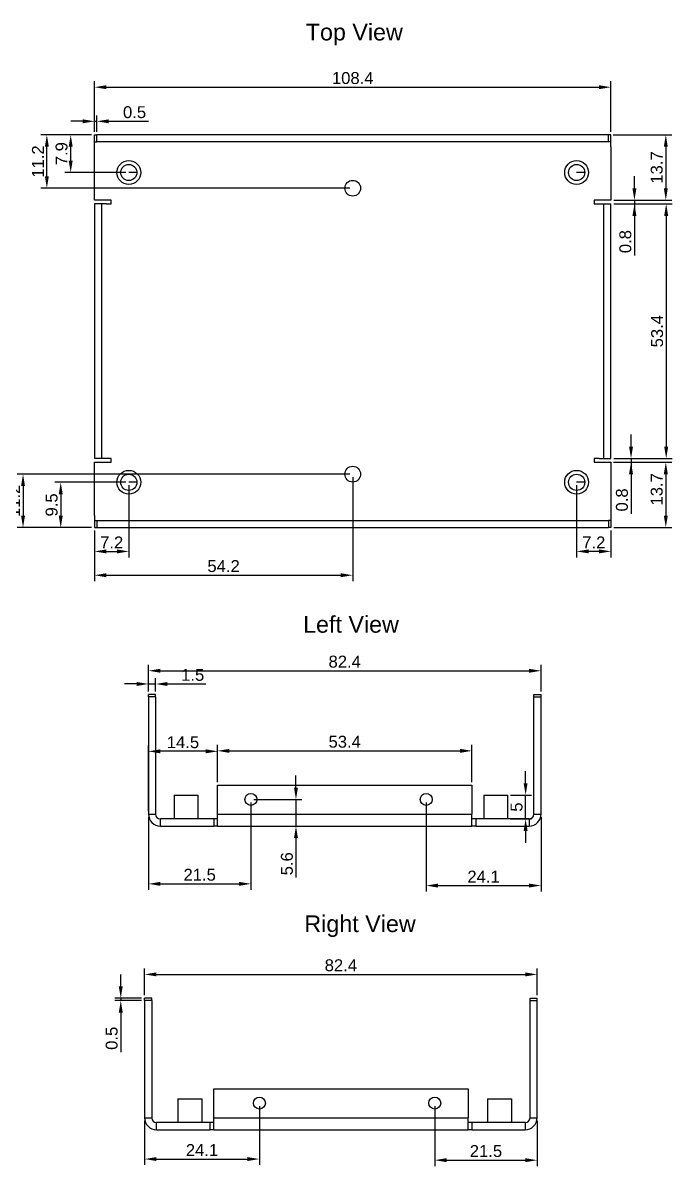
# Model space of a CAD drawing. Header units: millimetres. Extents: x 15 to 627, y 19 to 461.
# Drawn here: x 490.7 to 627, y 41.9 to 281.8 of the extents above; entities that cross this region are included whole.
import ezdxf

# ---------------------------------------------------------------- set-up
doc = ezdxf.new("R2010")
doc.units = ezdxf.units.MM
doc.header["$MEASUREMENT"] = 0
doc.layers.get('0').update_dxf_attribs({"linetype": 'CONTINUOUS'})
doc.layers.get('DEFPOINTS').update_dxf_attribs({"linetype": 'CONTINUOUS'})
for name, color, linetype in [('DIMENSION', 3, 'CONTINUOUS'), ('VIEW004', 7, 'CONTINUOUS'), ('VIEW006', 7, 'CONTINUOUS'), ('VIEW007', 7, 'CONTINUOUS')]:
    doc.layers.add(name, color=color, linetype=linetype)
doc.styles.get("Standard").update_dxf_attribs({"font": 'arial.ttf'})
doc.dimstyles.get("Standard").update_dxf_attribs({"dimscale": 0, "dimtxt": 2.5, "dimasz": 2.5, "dimexe": 1.25, "dimexo": 0.625, "dimtad": 1, "dimdsep": 46, "dimtxsty": 'Standard', "dimcen": 2.5, "dimadec": 0, "dimazin": 0, "dimtfac": 1, "dimtmove": 0, "dimatfit": 3, "dimfxl": 1, "dimarcsym": 0})

# ---------------------------------------------------------------- blocks, each defined once
blk = doc.blocks.new('*D191')
at = {"layer": 'DEFPOINTS', "color": 0, "transparency": 16777216}
for p in [(614.120438, 268.274606), (505.720438, 258.274606), (614.120438, 258.274606)]:
    blk.add_point(p, dxfattribs=at)
at = {"layer": 'DIMENSION', "color": 0, "transparency": 16777216}
for p, q in [((505.720438, 258.899606), (505.720438, 269.524606)), ((614.120438, 258.899606), (614.120438, 269.524606)), ((508.220438, 268.274606), (611.620438, 268.274606))]:
    blk.add_line(p, q, dxfattribs=at)
for points in [[(508.220438, 268.691273), (508.220438, 267.85794), (505.720438, 268.274606)], [(611.620438, 267.85794), (611.620438, 268.691273), (614.120438, 268.274606)]]:
    blk.add_solid(points, dxfattribs=at)
at = {"layer": 'DIMENSION', "color": 0, "linetype": 'ByBlock', "transparency": 16777216, "insert": (559.920438, 270.175856), "char_height": 2.5, "attachment_point": 5}
blk.add_mtext('108.4', dxfattribs=at)
blk = doc.blocks.new('*D192')
at = {"layer": 'DEFPOINTS', "color": 0, "transparency": 16777216}
for p in [(506.220438, 261.118145), (505.720438, 258.274606), (506.220438, 258.274606)]:
    blk.add_point(p, dxfattribs=at)
at = {"layer": 'DIMENSION', "color": 0, "transparency": 16777216}
for p, q in [((505.720438, 258.899606), (505.720438, 262.368145)), ((506.220438, 258.899606), (506.220438, 262.368145)), ((503.220438, 261.118145), (500.720438, 261.118145)), ((505.720438, 261.118145), (506.220438, 261.118145)), ((508.720438, 261.118145), (517.035438, 261.118145))]:
    blk.add_line(p, q, dxfattribs=at)
for points in [[(503.220438, 260.701479), (503.220438, 261.534812), (505.720438, 261.118145)], [(508.720438, 261.534812), (508.720438, 260.701479), (506.220438, 261.118145)]]:
    blk.add_solid(points, dxfattribs=at)
at = {"layer": 'DIMENSION', "color": 0, "linetype": 'ByBlock', "transparency": 16777216, "insert": (514.127938, 263.019395), "char_height": 2.5, "attachment_point": 5}
blk.add_mtext('0.5', dxfattribs=at)
blk = doc.blocks.new('*D193')
at = {"layer": 'DEFPOINTS', "color": 0, "transparency": 16777216}
for p in [(598.633202, 82.122506), (516.233202, 77.122506), (598.633202, 77.122506)]:
    blk.add_point(p, dxfattribs=at)
at = {"layer": 'DIMENSION', "color": 0, "transparency": 16777216}
for p, q in [((516.233202, 77.747506), (516.233202, 83.372506)), ((518.733202, 82.122506), (596.133202, 82.122506)), ((598.633202, 77.747506), (598.633202, 83.372506))]:
    blk.add_line(p, q, dxfattribs=at)
for points in [[(518.733202, 82.539172), (518.733202, 81.705839), (516.233202, 82.122506)], [(596.133202, 81.705839), (596.133202, 82.539172), (598.633202, 82.122506)]]:
    blk.add_solid(points, dxfattribs=at)
at = {"layer": 'DIMENSION', "color": 0, "linetype": 'ByBlock', "transparency": 16777216, "insert": (557.433202, 84.023756), "char_height": 2.5, "attachment_point": 5}
blk.add_mtext('82.4', dxfattribs=at)
blk = doc.blocks.new('*D194')
at = {"layer": 'DEFPOINTS', "color": 0, "transparency": 16777216}
for p in [(540.333202, 55.122506), (516.233202, 52.022506), (540.333202, 43.379386)]:
    blk.add_point(p, dxfattribs=at)
at = {"layer": 'DIMENSION', "color": 0, "transparency": 16777216}
for p, q in [((540.333202, 54.497506), (540.333202, 42.129386)), ((516.233202, 51.397506), (516.233202, 42.129386)), ((518.733202, 43.379386), (537.833202, 43.379386))]:
    blk.add_line(p, q, dxfattribs=at)
for points in [[(518.733202, 43.796053), (518.733202, 42.96272), (516.233202, 43.379386)], [(537.833202, 42.96272), (537.833202, 43.796053), (540.333202, 43.379386)]]:
    blk.add_solid(points, dxfattribs=at)
at = {"layer": 'DIMENSION', "color": 0, "linetype": 'ByBlock', "transparency": 16777216, "insert": (528.283202, 45.259386), "char_height": 2.5, "attachment_point": 5}
blk.add_mtext('24.1', dxfattribs=at)
blk = doc.blocks.new('*D195')
at = {"layer": 'DEFPOINTS', "color": 0, "transparency": 16777216}
for p in [(577.133202, 55.122506), (598.633202, 52.022506), (598.633202, 43.141291)]:
    blk.add_point(p, dxfattribs=at)
at = {"layer": 'DIMENSION', "color": 0, "transparency": 16777216}
for p, q in [((577.133202, 54.497506), (577.133202, 41.891291)), ((598.633202, 51.397506), (598.633202, 41.891291)), ((579.633202, 43.141291), (596.133202, 43.141291))]:
    blk.add_line(p, q, dxfattribs=at)
for points in [[(579.633202, 43.557958), (579.633202, 42.724624), (577.133202, 43.141291)], [(596.133202, 42.724624), (596.133202, 43.557958), (598.633202, 43.141291)]]:
    blk.add_solid(points, dxfattribs=at)
at = {"layer": 'DIMENSION', "color": 0, "linetype": 'ByBlock', "transparency": 16777216, "insert": (587.883202, 45.042541), "char_height": 2.5, "attachment_point": 5}
blk.add_mtext('21.5', dxfattribs=at)
blk = doc.blocks.new('*D196')
at = {"layer": 'DEFPOINTS', "color": 0, "transparency": 16777216}
for p in [(599.441831, 145.829939), (517.041831, 140.829939), (599.441831, 140.829939)]:
    blk.add_point(p, dxfattribs=at)
at = {"layer": 'DIMENSION', "color": 0, "transparency": 16777216}
for p, q in [((517.041831, 141.454939), (517.041831, 147.079939)), ((599.441831, 141.454939), (599.441831, 147.079939)), ((519.541831, 145.829939), (596.941831, 145.829939))]:
    blk.add_line(p, q, dxfattribs=at)
for points in [[(519.541831, 146.246606), (519.541831, 145.413272), (517.041831, 145.829939)], [(596.941831, 145.413272), (596.941831, 146.246606), (599.441831, 145.829939)]]:
    blk.add_solid(points, dxfattribs=at)
at = {"layer": 'DIMENSION', "color": 0, "linetype": 'ByBlock', "transparency": 16777216, "insert": (558.241831, 147.731189), "char_height": 2.5, "attachment_point": 5}
blk.add_mtext('82.4', dxfattribs=at)
blk = doc.blocks.new('*D197')
at = {"layer": 'DEFPOINTS', "color": 0, "transparency": 16777216}
for p in [(538.541831, 118.829939), (517.041831, 115.729939), (538.541831, 101.117481)]:
    blk.add_point(p, dxfattribs=at)
at = {"layer": 'DIMENSION', "color": 0, "transparency": 16777216}
for p, q in [((538.541831, 118.204939), (538.541831, 99.867481)), ((517.041831, 115.104939), (517.041831, 99.867481)), ((519.541831, 101.117481), (536.041831, 101.117481))]:
    blk.add_line(p, q, dxfattribs=at)
for points in [[(519.541831, 101.534148), (519.541831, 100.700815), (517.041831, 101.117481)], [(536.041831, 100.700815), (536.041831, 101.534148), (538.541831, 101.117481)]]:
    blk.add_solid(points, dxfattribs=at)
at = {"layer": 'DIMENSION', "color": 0, "linetype": 'ByBlock', "transparency": 16777216, "insert": (527.791831, 103.018731), "char_height": 2.5, "attachment_point": 5}
blk.add_mtext('21.5', dxfattribs=at)
blk = doc.blocks.new('*D198')
at = {"layer": 'DEFPOINTS', "color": 0, "transparency": 16777216}
for p in [(575.341831, 118.829939), (599.441831, 115.729939), (599.441831, 100.760339)]:
    blk.add_point(p, dxfattribs=at)
at = {"layer": 'DIMENSION', "color": 0, "transparency": 16777216}
for p, q in [((575.341831, 118.204939), (575.341831, 99.510339)), ((599.441831, 115.104939), (599.441831, 99.510339)), ((577.841831, 100.760339), (596.941831, 100.760339))]:
    blk.add_line(p, q, dxfattribs=at)
for points in [[(577.841831, 101.177005), (577.841831, 100.343672), (575.341831, 100.760339)], [(596.941831, 100.343672), (596.941831, 101.177005), (599.441831, 100.760339)]]:
    blk.add_solid(points, dxfattribs=at)
at = {"layer": 'DIMENSION', "color": 0, "linetype": 'ByBlock', "transparency": 16777216, "insert": (587.391831, 102.640339), "char_height": 2.5, "attachment_point": 5}
blk.add_mtext('24.1', dxfattribs=at)
blk = doc.blocks.new('*D212')
at = {"layer": 'DEFPOINTS', "color": 0, "transparency": 16777216}
for p in [(592.441831, 119.729939), (596.210396, 119.729939), (592.441831, 114.729939)]:
    blk.add_point(p, dxfattribs=at)
at = {"layer": 'DIMENSION', "color": 0, "transparency": 16777216}
for p, q in [((596.210396, 122.229939), (596.210396, 124.729939)), ((593.066831, 119.729939), (597.460396, 119.729939)), ((596.210396, 114.729939), (596.210396, 119.729939)), ((593.066831, 114.729939), (597.460396, 114.729939)), ((596.210396, 112.229939), (596.210396, 109.729939))]:
    blk.add_line(p, q, dxfattribs=at)
for points in [[(595.793729, 122.229939), (596.627063, 122.229939), (596.210396, 119.729939)], [(596.627063, 112.229939), (595.793729, 112.229939), (596.210396, 114.729939)]]:
    blk.add_solid(points, dxfattribs=at)
at = {"layer": 'DIMENSION', "color": 0, "linetype": 'ByBlock', "transparency": 16777216, "insert": (594.314146, 117.229939), "char_height": 2.5, "attachment_point": 5, "rotation": 90}
blk.add_mtext('5', dxfattribs=at)
blk = doc.blocks.new('*D213')
at = {"layer": 'DEFPOINTS', "color": 0, "transparency": 16777216}
for p in [(584.941831, 129.027105), (531.541831, 121.829939), (584.941831, 121.829939)]:
    blk.add_point(p, dxfattribs=at)
at = {"layer": 'DIMENSION', "color": 0, "transparency": 16777216}
for p, q in [((531.541831, 122.454939), (531.541831, 130.277105)), ((584.941831, 122.454939), (584.941831, 130.277105)), ((534.041831, 129.027105), (582.441831, 129.027105))]:
    blk.add_line(p, q, dxfattribs=at)
for points in [[(534.041831, 129.443772), (534.041831, 128.610439), (531.541831, 129.027105)], [(582.441831, 128.610439), (582.441831, 129.443772), (584.941831, 129.027105)]]:
    blk.add_solid(points, dxfattribs=at)
at = {"layer": 'DIMENSION', "color": 0, "linetype": 'ByBlock', "transparency": 16777216, "insert": (558.241831, 130.928355), "char_height": 2.5, "attachment_point": 5}
blk.add_mtext('53.4', dxfattribs=at)
blk = doc.blocks.new('*D214')
at = {"layer": 'DEFPOINTS', "color": 0, "transparency": 16777216}
for p in [(516.233202, 77.122506), (511.233202, 76.622506), (516.233202, 76.622506)]:
    blk.add_point(p, dxfattribs=at)
at = {"layer": 'DIMENSION', "color": 0, "transparency": 16777216}
for p, q in [((511.233202, 79.622506), (511.233202, 82.122506)), ((515.608202, 77.122506), (509.983202, 77.122506)), ((511.233202, 77.122506), (511.233202, 76.622506)), ((515.608202, 76.622506), (509.983202, 76.622506)), ((511.233202, 74.122506), (511.233202, 65.807506))]:
    blk.add_line(p, q, dxfattribs=at)
for points in [[(510.816536, 79.622506), (511.649869, 79.622506), (511.233202, 77.122506)], [(511.649869, 74.122506), (510.816536, 74.122506), (511.233202, 76.622506)]]:
    blk.add_solid(points, dxfattribs=at)
at = {"layer": 'DIMENSION', "color": 0, "linetype": 'ByBlock', "transparency": 16777216, "insert": (509.331952, 68.715006), "char_height": 2.5, "attachment_point": 5, "rotation": 90}
blk.add_mtext('0.5', dxfattribs=at)
blk = doc.blocks.new('*D215')
at = {"layer": 'DEFPOINTS', "color": 0, "transparency": 16777216}
for p in [(518.541831, 143.054883), (517.041831, 140.829939), (518.541831, 140.829939)]:
    blk.add_point(p, dxfattribs=at)
at = {"layer": 'DIMENSION', "color": 0, "transparency": 16777216}
for p, q in [((517.041831, 141.454939), (517.041831, 144.304883)), ((518.541831, 141.454939), (518.541831, 144.304883)), ((514.541831, 143.054883), (512.041831, 143.054883)), ((517.041831, 143.054883), (518.541831, 143.054883)), ((521.041831, 143.054883), (529.121831, 143.054883))]:
    blk.add_line(p, q, dxfattribs=at)
for points in [[(514.541831, 142.638216), (514.541831, 143.47155), (517.041831, 143.054883)], [(521.041831, 143.47155), (521.041831, 142.638216), (518.541831, 143.054883)]]:
    blk.add_solid(points, dxfattribs=at)
at = {"layer": 'DIMENSION', "color": 0, "linetype": 'ByBlock', "transparency": 16777216, "insert": (526.331831, 144.956133), "char_height": 2.5, "attachment_point": 5}
blk.add_mtext('1.5', dxfattribs=at)
blk = doc.blocks.new('*D217')
at = {"layer": 'DEFPOINTS', "color": 0, "transparency": 16777216}
for p in [(538.541831, 118.829939), (543.010073, 113.229939), (548.010073, 113.229939)]:
    blk.add_point(p, dxfattribs=at)
at = {"layer": 'DIMENSION', "color": 0, "transparency": 16777216}
for p, q in [((548.010073, 121.329939), (548.010073, 123.829939)), ((539.166831, 118.829939), (549.260073, 118.829939)), ((548.010073, 118.829939), (548.010073, 113.229939)), ((543.635073, 113.229939), (549.260073, 113.229939)), ((548.010073, 110.729939), (548.010073, 102.432439))]:
    blk.add_line(p, q, dxfattribs=at)
for points in [[(547.593406, 121.329939), (548.426739, 121.329939), (548.010073, 118.829939)], [(548.426739, 110.729939), (547.593406, 110.729939), (548.010073, 113.229939)]]:
    blk.add_solid(points, dxfattribs=at)
at = {"layer": 'DIMENSION', "color": 0, "linetype": 'ByBlock', "transparency": 16777216, "insert": (546.108823, 105.331189), "char_height": 2.5, "attachment_point": 5, "rotation": 90}
blk.add_mtext('5.6', dxfattribs=at)
blk = doc.blocks.new('*D231')
at = {"layer": 'DEFPOINTS', "color": 0, "transparency": 16777216}
for p in [(512.920438, 185.374606), (498.631219, 175.874606), (505.720438, 175.874606)]:
    blk.add_point(p, dxfattribs=at)
at = {"layer": 'DIMENSION', "color": 0, "transparency": 16777216}
for p, q in [((512.295438, 185.374606), (497.381219, 185.374606)), ((498.631219, 182.874606), (498.631219, 178.374606)), ((505.095438, 175.874606), (497.381219, 175.874606))]:
    blk.add_line(p, q, dxfattribs=at)
for points in [[(499.047886, 182.874606), (498.214553, 182.874606), (498.631219, 185.374606)], [(498.214553, 178.374606), (499.047886, 178.374606), (498.631219, 175.874606)]]:
    blk.add_solid(points, dxfattribs=at)
at = {"layer": 'DIMENSION', "color": 0, "linetype": 'ByBlock', "transparency": 16777216, "insert": (496.729969, 180.624606), "char_height": 2.5, "attachment_point": 5, "rotation": 90}
blk.add_mtext('9.5', dxfattribs=at)
blk = doc.blocks.new('*D232')
at = {"layer": 'DEFPOINTS', "color": 0, "transparency": 16777216}
for p in [(500.720438, 258.274606), (505.720438, 258.274606), (512.920438, 250.374606)]:
    blk.add_point(p, dxfattribs=at)
at = {"layer": 'DIMENSION', "color": 0, "transparency": 16777216}
for p, q in [((505.095438, 258.274606), (499.470438, 258.274606)), ((500.720438, 252.874606), (500.720438, 255.774606)), ((512.295438, 250.374606), (499.470438, 250.374606))]:
    blk.add_line(p, q, dxfattribs=at)
for points in [[(501.137105, 255.774606), (500.303771, 255.774606), (500.720438, 258.274606)], [(500.303771, 252.874606), (501.137105, 252.874606), (500.720438, 250.374606)]]:
    blk.add_solid(points, dxfattribs=at)
at = {"layer": 'DIMENSION', "color": 0, "linetype": 'ByBlock', "transparency": 16777216, "insert": (498.819188, 254.324606), "char_height": 2.5, "attachment_point": 5, "rotation": 90}
blk.add_mtext('7.9', dxfattribs=at)
blk = doc.blocks.new('*D233')
at = {"layer": 'DEFPOINTS', "color": 0, "transparency": 16777216}
for p in [(512.920438, 185.374606), (505.720438, 175.874606), (512.920438, 170.874606)]:
    blk.add_point(p, dxfattribs=at)
at = {"layer": 'DIMENSION', "color": 0, "transparency": 16777216}
for p, q in [((512.920438, 184.749606), (512.920438, 169.624606)), ((505.720438, 175.249606), (505.720438, 169.624606)), ((508.220438, 170.874606), (510.420438, 170.874606))]:
    blk.add_line(p, q, dxfattribs=at)
for points in [[(508.220438, 171.291273), (508.220438, 170.45794), (505.720438, 170.874606)], [(510.420438, 170.45794), (510.420438, 171.291273), (512.920438, 170.874606)]]:
    blk.add_solid(points, dxfattribs=at)
at = {"layer": 'DIMENSION', "color": 0, "linetype": 'ByBlock', "transparency": 16777216, "insert": (509.320438, 172.754606), "char_height": 2.5, "attachment_point": 5}
blk.add_mtext('7.2', dxfattribs=at)
blk = doc.blocks.new('*D234')
at = {"layer": 'DEFPOINTS', "color": 0, "transparency": 16777216}
for p in [(606.920438, 185.374606), (614.120438, 175.874606), (606.920438, 170.874606)]:
    blk.add_point(p, dxfattribs=at)
at = {"layer": 'DIMENSION', "color": 0, "transparency": 16777216}
for p, q in [((606.920438, 184.749606), (606.920438, 169.624606)), ((614.120438, 175.249606), (614.120438, 169.624606)), ((611.620438, 170.874606), (609.420438, 170.874606))]:
    blk.add_line(p, q, dxfattribs=at)
for points in [[(609.420438, 171.291273), (609.420438, 170.45794), (606.920438, 170.874606)], [(611.620438, 170.45794), (611.620438, 171.291273), (614.120438, 170.874606)]]:
    blk.add_solid(points, dxfattribs=at)
at = {"layer": 'DIMENSION', "color": 0, "linetype": 'ByBlock', "transparency": 16777216, "insert": (610.520438, 172.754606), "char_height": 2.5, "attachment_point": 5}
blk.add_mtext('7.2', dxfattribs=at)
blk = doc.blocks.new('*D235')
at = {"layer": 'DEFPOINTS', "color": 0, "transparency": 16777216}
for p in [(559.920438, 187.074567), (505.720438, 175.874606), (559.920438, 165.874606)]:
    blk.add_point(p, dxfattribs=at)
at = {"layer": 'DIMENSION', "color": 0, "transparency": 16777216}
for p, q in [((559.920438, 186.449567), (559.920438, 164.624606)), ((505.720438, 175.249606), (505.720438, 164.624606)), ((508.220438, 165.874606), (557.420438, 165.874606))]:
    blk.add_line(p, q, dxfattribs=at)
for points in [[(508.220438, 166.291273), (508.220438, 165.45794), (505.720438, 165.874606)], [(557.420438, 165.45794), (557.420438, 166.291273), (559.920438, 165.874606)]]:
    blk.add_solid(points, dxfattribs=at)
at = {"layer": 'DIMENSION', "color": 0, "linetype": 'ByBlock', "transparency": 16777216, "insert": (532.820438, 167.775856), "char_height": 2.5, "attachment_point": 5}
blk.add_mtext('54.2', dxfattribs=at)
blk = doc.blocks.new('*D236')
at = {"layer": 'DEFPOINTS', "color": 0, "transparency": 16777216}
for p in [(559.920438, 187.074567), (490.720438, 175.874606), (505.720438, 175.874606)]:
    blk.add_point(p, dxfattribs=at)
at = {"layer": 'DIMENSION', "color": 0, "transparency": 16777216}
for p, q in [((559.295438, 187.074567), (489.470438, 187.074567)), ((490.720438, 184.574567), (490.720438, 178.374606)), ((505.095438, 175.874606), (489.470438, 175.874606))]:
    blk.add_line(p, q, dxfattribs=at)
for points in [[(491.137105, 184.574567), (490.303771, 184.574567), (490.720438, 187.074567)], [(490.303771, 178.374606), (491.137105, 178.374606), (490.720438, 175.874606)]]:
    blk.add_solid(points, dxfattribs=at)
at = {"layer": 'DIMENSION', "color": 0, "linetype": 'ByBlock', "transparency": 16777216, "insert": (488.840438, 181.474587), "char_height": 2.5, "attachment_point": 5, "rotation": 90}
blk.add_mtext('11.2', dxfattribs=at)
blk = doc.blocks.new('*D237')
at = {"layer": 'DEFPOINTS', "color": 0, "transparency": 16777216}
for p in [(495.720438, 258.274606), (505.720438, 258.274606), (559.920438, 247.074567)]:
    blk.add_point(p, dxfattribs=at)
at = {"layer": 'DIMENSION', "color": 0, "transparency": 16777216}
for p, q in [((505.095438, 258.274606), (494.470438, 258.274606)), ((495.720438, 249.574567), (495.720438, 255.774606)), ((559.295438, 247.074567), (494.470438, 247.074567))]:
    blk.add_line(p, q, dxfattribs=at)
for points in [[(496.137105, 255.774606), (495.303771, 255.774606), (495.720438, 258.274606)], [(495.303771, 249.574567), (496.137105, 249.574567), (495.720438, 247.074567)]]:
    blk.add_solid(points, dxfattribs=at)
at = {"layer": 'DIMENSION', "color": 0, "linetype": 'ByBlock', "transparency": 16777216, "insert": (493.840438, 252.674587), "char_height": 2.5, "attachment_point": 5, "rotation": 90}
blk.add_mtext('11.2', dxfattribs=at)
blk = doc.blocks.new('*D238')
at = {"layer": 'DEFPOINTS', "color": 0, "transparency": 16777216}
for p in [(517.041831, 128.925021), (531.541831, 121.829939), (517.041831, 115.729939)]:
    blk.add_point(p, dxfattribs=at)
at = {"layer": 'DIMENSION', "color": 0, "transparency": 16777216}
for p, q in [((517.041831, 116.354939), (517.041831, 130.175021)), ((531.541831, 122.454939), (531.541831, 130.175021)), ((529.041831, 128.925021), (519.541831, 128.925021))]:
    blk.add_line(p, q, dxfattribs=at)
for points in [[(519.541831, 129.341688), (519.541831, 128.508355), (517.041831, 128.925021)], [(529.041831, 128.508355), (529.041831, 129.341688), (531.541831, 128.925021)]]:
    blk.add_solid(points, dxfattribs=at)
at = {"layer": 'DIMENSION', "color": 0, "linetype": 'ByBlock', "transparency": 16777216, "insert": (524.291831, 130.826271), "char_height": 2.5, "attachment_point": 5}
blk.add_mtext('14.5', dxfattribs=at)
blk = doc.blocks.new('*D239')
at = {"layer": 'DEFPOINTS', "color": 0, "transparency": 16777216}
for p in [(613.974438, 258.274606), (614.120417, 244.574606), (625.638862, 244.574606)]:
    blk.add_point(p, dxfattribs=at)
at = {"layer": 'DIMENSION', "color": 0, "transparency": 16777216}
for p, q in [((614.599438, 258.274606), (626.888862, 258.274606)), ((625.638862, 255.774606), (625.638862, 247.074606)), ((614.745417, 244.574606), (626.888862, 244.574606))]:
    blk.add_line(p, q, dxfattribs=at)
for points in [[(626.055529, 255.774606), (625.222195, 255.774606), (625.638862, 258.274606)], [(625.222195, 247.074606), (626.055529, 247.074606), (625.638862, 244.574606)]]:
    blk.add_solid(points, dxfattribs=at)
at = {"layer": 'DIMENSION', "color": 0, "linetype": 'ByBlock', "transparency": 16777216, "insert": (623.737612, 251.424606), "char_height": 2.5, "attachment_point": 5, "rotation": 90}
blk.add_mtext('13.7', dxfattribs=at)
blk = doc.blocks.new('*D240')
at = {"layer": 'DEFPOINTS', "color": 0, "transparency": 16777216}
for p in [(614.120438, 243.774606), (614.120438, 190.374606), (625.718227, 190.374606)]:
    blk.add_point(p, dxfattribs=at)
at = {"layer": 'DIMENSION', "color": 0, "transparency": 16777216}
for p, q in [((614.745438, 243.774606), (626.968227, 243.774606)), ((625.718227, 241.274606), (625.718227, 192.874606)), ((614.745438, 190.374606), (626.968227, 190.374606))]:
    blk.add_line(p, q, dxfattribs=at)
for points in [[(626.134894, 241.274606), (625.30156, 241.274606), (625.718227, 243.774606)], [(625.30156, 192.874606), (626.134894, 192.874606), (625.718227, 190.374606)]]:
    blk.add_solid(points, dxfattribs=at)
at = {"layer": 'DIMENSION', "color": 0, "linetype": 'ByBlock', "transparency": 16777216, "insert": (623.816977, 217.074606), "char_height": 2.5, "attachment_point": 5, "rotation": 90}
blk.add_mtext('53.4', dxfattribs=at)
blk = doc.blocks.new('*D241')
at = {"layer": 'DEFPOINTS', "color": 0, "transparency": 16777216}
for p in [(614.120417, 189.574606), (614.120438, 175.874606), (625.638862, 175.874606)]:
    blk.add_point(p, dxfattribs=at)
at = {"layer": 'DIMENSION', "color": 0, "transparency": 16777216}
for p, q in [((614.745417, 189.574606), (626.888862, 189.574606)), ((625.638862, 187.074606), (625.638862, 178.374606)), ((614.745438, 175.874606), (626.888862, 175.874606))]:
    blk.add_line(p, q, dxfattribs=at)
for points in [[(626.055529, 187.074606), (625.222195, 187.074606), (625.638862, 189.574606)], [(625.222195, 178.374606), (626.055529, 178.374606), (625.638862, 175.874606)]]:
    blk.add_solid(points, dxfattribs=at)
at = {"layer": 'DIMENSION', "color": 0, "linetype": 'ByBlock', "transparency": 16777216, "insert": (623.737612, 183.895259), "char_height": 2.5, "attachment_point": 5, "rotation": 90}
blk.add_mtext('13.7', dxfattribs=at)
blk = doc.blocks.new('*D242')
at = {"layer": 'DEFPOINTS', "color": 0, "transparency": 16777216}
for p in [(614.028166, 189.574606), (614.120417, 190.374606), (618.337275, 189.574606)]:
    blk.add_point(p, dxfattribs=at)
at = {"layer": 'DIMENSION', "color": 0, "transparency": 16777216}
for p, q in [((618.337275, 192.874606), (618.337275, 195.374606)), ((614.653166, 189.574606), (619.587275, 189.574606)), ((614.745417, 190.374606), (619.587275, 190.374606)), ((618.337275, 190.374606), (618.337275, 189.574606)), ((618.337275, 189.574606), (618.337275, 178.772106)), ((618.337275, 187.074606), (618.337275, 184.574606))]:
    blk.add_line(p, q, dxfattribs=at)
for points in [[(617.920608, 192.874606), (618.753941, 192.874606), (618.337275, 190.374606)], [(618.753941, 187.074606), (617.920608, 187.074606), (618.337275, 189.574606)]]:
    blk.add_solid(points, dxfattribs=at)
at = {"layer": 'DIMENSION', "color": 0, "linetype": 'ByBlock', "transparency": 16777216, "insert": (616.436025, 181.673356), "char_height": 2.5, "attachment_point": 5, "rotation": 90}
blk.add_mtext('0.8', dxfattribs=at)
blk = doc.blocks.new('*D243')
at = {"layer": 'DEFPOINTS', "color": 0, "transparency": 16777216}
for p in [(614.120417, 244.574606), (614.120438, 243.774606), (619.05156, 243.774606)]:
    blk.add_point(p, dxfattribs=at)
at = {"layer": 'DIMENSION', "color": 0, "transparency": 16777216}
for p, q in [((619.05156, 247.074606), (619.05156, 249.574606)), ((614.745417, 244.574606), (620.30156, 244.574606)), ((614.745438, 243.774606), (620.30156, 243.774606)), ((619.05156, 244.574606), (619.05156, 243.774606)), ((619.05156, 243.774606), (619.05156, 232.972106)), ((619.05156, 241.274606), (619.05156, 238.774606))]:
    blk.add_line(p, q, dxfattribs=at)
for points in [[(618.634894, 247.074606), (619.468227, 247.074606), (619.05156, 244.574606)], [(619.468227, 241.274606), (618.634894, 241.274606), (619.05156, 243.774606)]]:
    blk.add_solid(points, dxfattribs=at)
at = {"layer": 'DIMENSION', "color": 0, "linetype": 'ByBlock', "transparency": 16777216, "insert": (617.15031, 235.873356), "char_height": 2.5, "attachment_point": 5, "rotation": 90}
blk.add_mtext('0.8', dxfattribs=at)

msp = doc.modelspace()

# ---------------------------------------------------------------- linework, layer by layer
at = {"layer": 'VIEW004'}
for p, q in [((505.72, 256.775), (505.72, 258.275)), ((613.62, 258.275), (506.22, 258.275)), ((506.22, 256.775), (506.22, 258.275)), ((613.62, 256.775), (506.22, 256.775)), ((613.62, 256.775), (613.62, 258.275)), ((614.12, 256.775), (614.12, 258.275)), ((505.72, 244.575), (505.72, 255.775)), ((614.12, 255.775), (614.12, 244.575)), ((514.62, 250.375), (512.92, 250.375)), ((608.62, 250.375), (606.92, 250.375)), ((509.22, 244.575), (505.72, 244.575)), ((507.22, 243.775), (505.72, 243.775)), ((505.72, 243.775), (505.72, 190.375)), ((507.22, 243.775), (507.22, 190.375)), ((508.22, 243.775), (509.22, 243.775)), ((509.22, 243.775), (509.22, 244.575)), ((614.12, 244.575), (610.62, 244.575)), ((610.62, 244.575), (610.62, 243.775)), ((610.62, 243.775), (611.62, 243.775)), ((612.62, 190.375), (612.62, 243.775)), ((612.62, 243.775), (614.12, 243.775)), ((614.12, 190.375), (614.12, 243.775)), ((507.22, 190.375), (505.72, 190.375)), ((505.72, 189.575), (509.22, 189.575)), ((505.72, 178.375), (505.72, 189.575)), ((509.22, 190.375), (508.22, 190.375)), ((509.22, 189.575), (509.22, 190.375)), ((611.62, 190.375), (610.62, 190.375)), ((610.62, 190.375), (610.62, 189.575)), ((610.62, 189.575), (614.12, 189.575)), ((612.62, 190.375), (614.12, 190.375)), ((614.12, 189.575), (614.12, 178.375)), ((514.62, 185.375), (512.92, 185.375)), ((608.62, 185.375), (606.92, 185.375)), ((505.72, 177.375), (505.72, 175.875)), ((506.22, 177.375), (613.62, 177.375)), ((506.22, 177.375), (506.22, 175.875)), ((506.22, 175.875), (613.62, 175.875)), ((613.62, 177.375), (613.62, 175.875)), ((614.12, 177.375), (614.12, 175.875))]:
    msp.add_line(p, q, dxfattribs=at)
for centre, radius in [((512.92, 250.375), 2.5), ((512.92, 250.375), 1.7), ((606.92, 250.375), 2.5), ((606.92, 250.375), 1.7), ((559.92, 247.075), 1.65), ((512.92, 185.375), 2.5), ((559.92, 187.075), 1.65), ((606.92, 185.375), 2.5), ((512.92, 185.375), 1.7), ((606.92, 185.375), 1.7)]:
    msp.add_circle(centre, radius, dxfattribs=at)
for points, degree, knots in [([(505.72, 258.275), (505.721, 258.275), (505.774, 258.275), (505.867, 258.275), (505.96, 258.275), (506.089, 258.275), (506.22, 258.275)], 3, [0, 0, 0, 0, 0.785398, 0.785398, 0.785398, 1.5708, 1.5708, 1.5708, 1.5708]), ([(505.72, 256.775), (505.721, 256.775), (505.774, 256.775), (505.867, 256.775), (505.96, 256.775), (506.089, 256.775), (506.22, 256.775)], 3, [0, 0, 0, 0, 0.785398, 0.785398, 0.785398, 1.5708, 1.5708, 1.5708, 1.5708]), ([(505.72, 255.775), (505.72, 255.944), (505.72, 256.105), (505.72, 256.21), (505.72, 256.307), (505.72, 256.401), (505.72, 256.482), (505.72, 256.519), (505.72, 256.557), (505.72, 256.589), (505.72, 256.622), (505.72, 256.649), (505.72, 256.676), (505.72, 256.697), (505.72, 256.719), (505.72, 256.734), (505.72, 256.75), (505.72, 256.759), (505.72, 256.769), (505.72, 256.772), (505.72, 256.775)], 2, [0, 0, 0, 0.336599, 0.336599, 0.560999, 0.560999, 0.785398, 0.785398, 0.897598, 0.897598, 1.0098, 1.0098, 1.122, 1.122, 1.2342, 1.2342, 1.3464, 1.3464, 1.4586, 1.4586, 1.5708, 1.5708, 1.5708]), ([(614.12, 258.275), (614.12, 258.275), (614.066, 258.275), (613.974, 258.275), (613.881, 258.275), (613.751, 258.275), (613.62, 258.275)], 3, [3.14159, 3.14159, 3.14159, 3.14159, 3.92699, 3.92699, 3.92699, 4.71239, 4.71239, 4.71239, 4.71239]), ([(614.12, 256.775), (614.12, 256.775), (614.066, 256.775), (613.974, 256.775), (613.881, 256.775), (613.751, 256.775), (613.62, 256.775)], 3, [3.14159, 3.14159, 3.14159, 3.14159, 3.92699, 3.92699, 3.92699, 4.71239, 4.71239, 4.71239, 4.71239]), ([(614.12, 255.775), (614.12, 255.944), (614.12, 256.105), (614.12, 256.21), (614.12, 256.307), (614.12, 256.401), (614.12, 256.482), (614.12, 256.519), (614.12, 256.557), (614.12, 256.589), (614.12, 256.622), (614.12, 256.649), (614.12, 256.676), (614.12, 256.697), (614.12, 256.719), (614.12, 256.734), (614.12, 256.75), (614.12, 256.759), (614.12, 256.769), (614.12, 256.772), (614.12, 256.775)], 2, [0, 0, 0, 0.336599, 0.336599, 0.560999, 0.560999, 0.785398, 0.785398, 0.897598, 0.897598, 1.0098, 1.0098, 1.122, 1.122, 1.2342, 1.2342, 1.3464, 1.3464, 1.4586, 1.4586, 1.5708, 1.5708, 1.5708]), ([(508.22, 243.775), (508.051, 243.775), (507.89, 243.775), (507.785, 243.775), (507.688, 243.775), (507.595, 243.775), (507.513, 243.775), (507.476, 243.775), (507.438, 243.775), (507.406, 243.775), (507.373, 243.775), (507.346, 243.775), (507.319, 243.775), (507.298, 243.775), (507.276, 243.775), (507.261, 243.775), (507.245, 243.775), (507.236, 243.775), (507.227, 243.775), (507.223, 243.775), (507.22, 243.775)], 2, [0, 0, 0, 0.336599, 0.336599, 0.560999, 0.560999, 0.785398, 0.785398, 0.897598, 0.897598, 1.0098, 1.0098, 1.122, 1.122, 1.2342, 1.2342, 1.3464, 1.3464, 1.4586, 1.4586, 1.5708, 1.5708, 1.5708]), ([(611.62, 243.775), (611.79, 243.775), (611.95, 243.775), (612.056, 243.775), (612.152, 243.775), (612.246, 243.775), (612.327, 243.775), (612.365, 243.775), (612.402, 243.775), (612.434, 243.775), (612.467, 243.775), (612.494, 243.775), (612.521, 243.775), (612.543, 243.775), (612.564, 243.775), (612.58, 243.775), (612.595, 243.775), (612.605, 243.775), (612.614, 243.775), (612.617, 243.775), (612.62, 243.775)], 2, [0, 0, 0, 0.336599, 0.336599, 0.560999, 0.560999, 0.785398, 0.785398, 0.897598, 0.897598, 1.0098, 1.0098, 1.122, 1.122, 1.2342, 1.2342, 1.3464, 1.3464, 1.4586, 1.4586, 1.5708, 1.5708, 1.5708]), ([(508.22, 190.375), (508.051, 190.375), (507.89, 190.375), (507.785, 190.375), (507.688, 190.375), (507.595, 190.375), (507.513, 190.375), (507.476, 190.375), (507.438, 190.375), (507.406, 190.375), (507.373, 190.375), (507.346, 190.375), (507.319, 190.375), (507.298, 190.375), (507.276, 190.375), (507.261, 190.375), (507.245, 190.375), (507.236, 190.375), (507.227, 190.375), (507.223, 190.375), (507.22, 190.375)], 2, [0, 0, 0, 0.336599, 0.336599, 0.560999, 0.560999, 0.785398, 0.785398, 0.897598, 0.897598, 1.0098, 1.0098, 1.122, 1.122, 1.2342, 1.2342, 1.3464, 1.3464, 1.4586, 1.4586, 1.5708, 1.5708, 1.5708]), ([(611.62, 190.375), (611.79, 190.375), (611.95, 190.375), (612.056, 190.375), (612.152, 190.375), (612.246, 190.375), (612.327, 190.375), (612.365, 190.375), (612.402, 190.375), (612.434, 190.375), (612.467, 190.375), (612.494, 190.375), (612.521, 190.375), (612.543, 190.375), (612.564, 190.375), (612.58, 190.375), (612.595, 190.375), (612.605, 190.375), (612.614, 190.375), (612.617, 190.375), (612.62, 190.375)], 2, [0, 0, 0, 0.336599, 0.336599, 0.560999, 0.560999, 0.785398, 0.785398, 0.897598, 0.897598, 1.0098, 1.0098, 1.122, 1.122, 1.2342, 1.2342, 1.3464, 1.3464, 1.4586, 1.4586, 1.5708, 1.5708, 1.5708]), ([(505.72, 178.375), (505.72, 178.206), (505.72, 178.045), (505.72, 177.94), (505.72, 177.843), (505.72, 177.749), (505.72, 177.668), (505.72, 177.63), (505.72, 177.593), (505.72, 177.561), (505.72, 177.528), (505.72, 177.501), (505.72, 177.474), (505.72, 177.453), (505.72, 177.431), (505.72, 177.416), (505.72, 177.4), (505.72, 177.391), (505.72, 177.381), (505.72, 177.378), (505.72, 177.375)], 2, [0, 0, 0, 0.336599, 0.336599, 0.560999, 0.560999, 0.785398, 0.785398, 0.897598, 0.897598, 1.0098, 1.0098, 1.122, 1.122, 1.2342, 1.2342, 1.3464, 1.3464, 1.4586, 1.4586, 1.5708, 1.5708, 1.5708]), ([(614.12, 178.375), (614.12, 178.206), (614.12, 178.045), (614.12, 177.94), (614.12, 177.843), (614.12, 177.749), (614.12, 177.668), (614.12, 177.63), (614.12, 177.593), (614.12, 177.561), (614.12, 177.528), (614.12, 177.501), (614.12, 177.474), (614.12, 177.453), (614.12, 177.431), (614.12, 177.416), (614.12, 177.4), (614.12, 177.391), (614.12, 177.381), (614.12, 177.378), (614.12, 177.375)], 2, [0, 0, 0, 0.336599, 0.336599, 0.560999, 0.560999, 0.785398, 0.785398, 0.897598, 0.897598, 1.0098, 1.0098, 1.122, 1.122, 1.2342, 1.2342, 1.3464, 1.3464, 1.4586, 1.4586, 1.5708, 1.5708, 1.5708]), ([(505.72, 177.375), (505.721, 177.375), (505.774, 177.375), (505.867, 177.375), (505.96, 177.375), (506.089, 177.375), (506.22, 177.375)], 3, [3.14159, 3.14159, 3.14159, 3.14159, 3.92699, 3.92699, 3.92699, 4.71239, 4.71239, 4.71239, 4.71239]), ([(505.72, 175.875), (505.721, 175.875), (505.774, 175.875), (505.867, 175.875), (505.96, 175.875), (506.089, 175.875), (506.22, 175.875)], 3, [3.14159, 3.14159, 3.14159, 3.14159, 3.92699, 3.92699, 3.92699, 4.71239, 4.71239, 4.71239, 4.71239]), ([(614.12, 177.375), (614.12, 177.375), (614.066, 177.375), (613.974, 177.375), (613.881, 177.375), (613.751, 177.375), (613.62, 177.375)], 3, [0, 0, 0, 0, 0.785398, 0.785398, 0.785398, 1.5708, 1.5708, 1.5708, 1.5708]), ([(614.12, 175.875), (614.12, 175.875), (614.066, 175.875), (613.974, 175.875), (613.881, 175.875), (613.751, 175.875), (613.62, 175.875)], 3, [0, 0, 0, 0, 0.785398, 0.785398, 0.785398, 1.5708, 1.5708, 1.5708, 1.5708])]:
    msp.add_open_spline(points, degree=degree, knots=knots, dxfattribs=at)
at = {"layer": 'VIEW006'}
for p, q in [((517.733, 77.123), (516.233, 77.123)), ((597.133, 77.123), (598.633, 77.123)), ((516.233, 76.623), (516.233, 52.023)), ((517.733, 76.623), (516.233, 76.623)), ((517.733, 76.623), (517.733, 52.023)), ((597.133, 52.023), (597.133, 76.623)), ((597.133, 76.623), (598.633, 76.623)), ((598.633, 52.023), (598.633, 76.623)), ((530.733, 52.023), (530.733, 58.123)), ((530.733, 58.123), (584.133, 58.123)), ((584.133, 58.123), (584.133, 52.023)), ((523.233, 56.023), (523.233, 51.023)), ((528.233, 56.023), (528.233, 51.023)), ((588.233, 56.023), (588.233, 51.023)), ((593.233, 56.023), (593.233, 51.023)), ((516.233, 52.023), (517.733, 52.023)), ((529.933, 51.023), (518.733, 51.023)), ((518.733, 49.523), (518.733, 51.023)), ((530.733, 51.023), (529.933, 51.023)), ((529.933, 51.023), (529.933, 49.523)), ((530.733, 52.023), (584.133, 52.023)), ((584.933, 51.023), (584.133, 51.023)), ((596.133, 51.023), (584.933, 51.023)), ((584.933, 51.023), (584.933, 49.523)), ((596.133, 51.023), (596.133, 49.523)), ((597.133, 52.023), (598.633, 52.023)), ((518.733, 49.523), (529.933, 49.523)), ((530.733, 49.523), (529.933, 49.523)), ((530.733, 49.523), (584.133, 49.523)), ((584.933, 49.523), (584.133, 49.523)), ((584.933, 49.523), (596.133, 49.523))]:
    msp.add_line(p, q, dxfattribs=at)
for centre in [(540.333, 55.123), (577.133, 55.123)]:
    msp.add_circle(centre, 1.25, dxfattribs=at)
for centre, radius, start, end in [((518.733, 52.023), 2.5, 180, 270), ((518.733, 52.023), 1, 180, 270), ((596.133, 52.023), 1, 270, 0), ((596.133, 52.023), 2.5, 270, 0)]:
    msp.add_arc(centre, radius, start, end, dxfattribs=at)
for points, degree, knots in [([(516.233, 76.623), (516.233, 76.754), (516.233, 76.883), (516.233, 76.976), (516.233, 77.069), (516.233, 77.122), (516.233, 77.123)], 3, [0, 0, 0, 0, 0.785398, 0.785398, 0.785398, 1.5708, 1.5708, 1.5708, 1.5708]), ([(517.733, 76.623), (517.733, 76.754), (517.733, 76.883), (517.733, 76.976), (517.733, 77.069), (517.733, 77.122), (517.733, 77.123)], 3, [0, 0, 0, 0, 0.785398, 0.785398, 0.785398, 1.5708, 1.5708, 1.5708, 1.5708]), ([(597.133, 76.623), (597.133, 76.754), (597.133, 76.883), (597.133, 76.976), (597.133, 77.069), (597.133, 77.122), (597.133, 77.123)], 3, [3.14159, 3.14159, 3.14159, 3.14159, 3.92699, 3.92699, 3.92699, 4.71239, 4.71239, 4.71239, 4.71239]), ([(598.633, 76.623), (598.633, 76.754), (598.633, 76.883), (598.633, 76.976), (598.633, 77.069), (598.633, 77.122), (598.633, 77.123)], 3, [3.14159, 3.14159, 3.14159, 3.14159, 3.92699, 3.92699, 3.92699, 4.71239, 4.71239, 4.71239, 4.71239]), ([(523.233, 56.023), (523.241, 56.023), (523.249, 56.023), (523.272, 56.023), (523.296, 56.023), (523.334, 56.023), (523.373, 56.023), (523.427, 56.023), (523.481, 56.023), (523.548, 56.023), (523.616, 56.023), (523.697, 56.023), (523.778, 56.023), (523.872, 56.023), (523.965, 56.023), (524.07, 56.023), (524.174, 56.023), (524.289, 56.023), (524.403, 56.023), (524.526, 56.023), (524.648, 56.023), (524.778, 56.023), (524.907, 56.023), (525.042, 56.023), (525.177, 56.023), (525.452, 56.023), (525.733, 56.023)], 2, [4.71239, 4.71239, 4.71239, 4.82459, 4.82459, 4.93679, 4.93679, 5.04899, 5.04899, 5.16119, 5.16119, 5.27339, 5.27339, 5.38559, 5.38559, 5.49779, 5.49779, 5.60999, 5.60999, 5.72219, 5.72219, 5.83439, 5.83439, 5.94659, 5.94659, 6.05879, 6.05879, 6.28319, 6.28319, 6.28319]), ([(525.733, 56.023), (525.873, 56.023), (526.013, 56.023), (526.291, 56.023), (526.559, 56.023), (526.688, 56.023), (526.818, 56.023), (526.94, 56.023), (527.063, 56.023), (527.177, 56.023), (527.292, 56.023), (527.396, 56.023), (527.501, 56.023), (527.594, 56.023), (527.688, 56.023), (527.769, 56.023), (527.85, 56.023), (527.918, 56.023), (527.985, 56.023), (528.039, 56.023), (528.093, 56.023), (528.132, 56.023), (528.17, 56.023), (528.194, 56.023), (528.217, 56.023), (528.225, 56.023), (528.233, 56.023)], 2, [0, 0, 0, 0.1122, 0.1122, 0.336599, 0.336599, 0.448799, 0.448799, 0.560999, 0.560999, 0.673198, 0.673198, 0.785398, 0.785398, 0.897598, 0.897598, 1.0098, 1.0098, 1.122, 1.122, 1.2342, 1.2342, 1.3464, 1.3464, 1.4586, 1.4586, 1.5708, 1.5708, 1.5708]), ([(588.233, 56.023), (588.241, 56.023), (588.249, 56.023), (588.272, 56.023), (588.296, 56.023), (588.334, 56.023), (588.373, 56.023), (588.427, 56.023), (588.481, 56.023), (588.548, 56.023), (588.616, 56.023), (588.697, 56.023), (588.778, 56.023), (588.872, 56.023), (588.965, 56.023), (589.07, 56.023), (589.174, 56.023), (589.289, 56.023), (589.403, 56.023), (589.526, 56.023), (589.648, 56.023), (589.778, 56.023), (589.907, 56.023), (590.042, 56.023), (590.177, 56.023), (590.452, 56.023), (590.733, 56.023)], 2, [4.71239, 4.71239, 4.71239, 4.82459, 4.82459, 4.93679, 4.93679, 5.04899, 5.04899, 5.16119, 5.16119, 5.27339, 5.27339, 5.38559, 5.38559, 5.49779, 5.49779, 5.60999, 5.60999, 5.72219, 5.72219, 5.83439, 5.83439, 5.94659, 5.94659, 6.05879, 6.05879, 6.28319, 6.28319, 6.28319]), ([(590.733, 56.023), (590.873, 56.023), (591.013, 56.023), (591.291, 56.023), (591.559, 56.023), (591.688, 56.023), (591.818, 56.023), (591.94, 56.023), (592.063, 56.023), (592.177, 56.023), (592.292, 56.023), (592.396, 56.023), (592.501, 56.023), (592.594, 56.023), (592.688, 56.023), (592.769, 56.023), (592.85, 56.023), (592.918, 56.023), (592.985, 56.023), (593.039, 56.023), (593.093, 56.023), (593.132, 56.023), (593.17, 56.023), (593.194, 56.023), (593.217, 56.023), (593.225, 56.023), (593.233, 56.023)], 2, [0, 0, 0, 0.1122, 0.1122, 0.336599, 0.336599, 0.448799, 0.448799, 0.560999, 0.560999, 0.673198, 0.673198, 0.785398, 0.785398, 0.897598, 0.897598, 1.0098, 1.0098, 1.122, 1.122, 1.2342, 1.2342, 1.3464, 1.3464, 1.4586, 1.4586, 1.5708, 1.5708, 1.5708]), ([(530.733, 49.523), (530.733, 49.53), (530.733, 49.538), (530.733, 49.562), (530.733, 49.585), (530.733, 49.624), (530.733, 49.663), (530.733, 49.716), (530.733, 49.77), (530.733, 49.838), (530.733, 49.906), (530.733, 49.987), (530.733, 50.068), (530.733, 50.161), (530.733, 50.255), (530.733, 50.359), (530.733, 50.464), (530.733, 50.578), (530.733, 50.692), (530.733, 50.815), (530.733, 50.938), (530.733, 51.067), (530.733, 51.197), (530.733, 51.332), (530.733, 51.466), (530.733, 51.742), (530.733, 52.023)], 2, [0, 0, 0, 0.1122, 0.1122, 0.224399, 0.224399, 0.336599, 0.336599, 0.448799, 0.448799, 0.560999, 0.560999, 0.673198, 0.673198, 0.785398, 0.785398, 0.897598, 0.897598, 1.0098, 1.0098, 1.122, 1.122, 1.2342, 1.2342, 1.3464, 1.3464, 1.5708, 1.5708, 1.5708]), ([(584.133, 49.523), (584.133, 49.53), (584.133, 49.538), (584.133, 49.562), (584.133, 49.585), (584.133, 49.624), (584.133, 49.663), (584.133, 49.716), (584.133, 49.77), (584.133, 49.838), (584.133, 49.906), (584.133, 49.987), (584.133, 50.068), (584.133, 50.161), (584.133, 50.255), (584.133, 50.359), (584.133, 50.464), (584.133, 50.578), (584.133, 50.692), (584.133, 50.815), (584.133, 50.938), (584.133, 51.067), (584.133, 51.197), (584.133, 51.332), (584.133, 51.466), (584.133, 51.742), (584.133, 52.023)], 2, [0, 0, 0, 0.1122, 0.1122, 0.224399, 0.224399, 0.336599, 0.336599, 0.448799, 0.448799, 0.560999, 0.560999, 0.673198, 0.673198, 0.785398, 0.785398, 0.897598, 0.897598, 1.0098, 1.0098, 1.122, 1.122, 1.2342, 1.2342, 1.3464, 1.3464, 1.5708, 1.5708, 1.5708])]:
    msp.add_open_spline(points, degree=degree, knots=knots, dxfattribs=at)
at = {"layer": 'VIEW007'}
for p, q in [((518.542, 140.83), (517.042, 140.83)), ((517.042, 140.33), (517.042, 115.73)), ((518.542, 140.33), (517.042, 140.33)), ((518.542, 140.33), (518.542, 115.73)), ((597.942, 140.83), (599.442, 140.83)), ((597.942, 115.73), (597.942, 140.33)), ((597.942, 140.33), (599.442, 140.33)), ((599.442, 115.73), (599.442, 140.33)), ((531.542, 115.73), (531.542, 121.83)), ((531.542, 121.83), (584.942, 121.83)), ((584.942, 121.83), (584.942, 115.73)), ((522.442, 119.73), (522.442, 114.73)), ((527.442, 119.73), (527.442, 114.73)), ((587.442, 119.73), (587.442, 114.73)), ((592.442, 119.73), (592.442, 114.73)), ((517.042, 115.73), (518.542, 115.73)), ((531.542, 115.73), (584.942, 115.73)), ((597.942, 115.73), (599.442, 115.73)), ((519.542, 113.23), (519.542, 114.73)), ((530.742, 114.73), (519.542, 114.73)), ((519.542, 113.23), (530.742, 113.23)), ((531.542, 114.73), (530.742, 114.73)), ((530.742, 114.73), (530.742, 113.23)), ((531.542, 113.23), (530.742, 113.23)), ((531.542, 113.23), (584.942, 113.23)), ((585.742, 114.73), (584.942, 114.73)), ((585.742, 113.23), (584.942, 113.23)), ((596.942, 114.73), (585.742, 114.73)), ((585.742, 114.73), (585.742, 113.23)), ((585.742, 113.23), (596.942, 113.23)), ((596.942, 114.73), (596.942, 113.23))]:
    msp.add_line(p, q, dxfattribs=at)
for centre in [(538.542, 118.83), (575.342, 118.83)]:
    msp.add_circle(centre, 1.25, dxfattribs=at)
for centre, radius, start, end in [((519.542, 115.73), 2.5, 180, 270), ((519.542, 115.73), 1, 180, 270), ((596.942, 115.73), 1, 270, 0), ((596.942, 115.73), 2.5, 270, 0)]:
    msp.add_arc(centre, radius, start, end, dxfattribs=at)
for points, degree, knots in [([(517.042, 140.33), (517.042, 140.461), (517.042, 140.59), (517.042, 140.684), (517.042, 140.776), (517.042, 140.83), (517.042, 140.83)], 3, [0, 0, 0, 0, 0.785398, 0.785398, 0.785398, 1.5708, 1.5708, 1.5708, 1.5708]), ([(518.542, 140.33), (518.542, 140.461), (518.542, 140.59), (518.542, 140.684), (518.542, 140.776), (518.542, 140.83), (518.542, 140.83)], 3, [0, 0, 0, 0, 0.785398, 0.785398, 0.785398, 1.5708, 1.5708, 1.5708, 1.5708]), ([(597.942, 140.33), (597.942, 140.461), (597.942, 140.59), (597.942, 140.684), (597.942, 140.776), (597.942, 140.83), (597.942, 140.83)], 3, [3.14159, 3.14159, 3.14159, 3.14159, 3.92699, 3.92699, 3.92699, 4.71239, 4.71239, 4.71239, 4.71239]), ([(599.442, 140.33), (599.442, 140.461), (599.442, 140.59), (599.442, 140.684), (599.442, 140.776), (599.442, 140.83), (599.442, 140.83)], 3, [3.14159, 3.14159, 3.14159, 3.14159, 3.92699, 3.92699, 3.92699, 4.71239, 4.71239, 4.71239, 4.71239]), ([(522.442, 119.73), (522.505, 119.73), (522.69, 119.73), (522.987, 119.73), (523.383, 119.73), (523.857, 119.73), (524.386, 119.73), (524.942, 119.73), (525.498, 119.73), (526.027, 119.73), (526.501, 119.73), (526.897, 119.73), (527.194, 119.73), (527.379, 119.73), (527.442, 119.73)], 1, [1.5708, 1.5708, 1.7952, 2.0196, 2.24399, 2.46839, 2.69279, 2.91719, 3.14159, 3.36599, 3.59039, 3.81479, 4.03919, 4.26359, 4.48799, 4.71239, 4.71239]), ([(587.442, 119.73), (587.505, 119.73), (587.69, 119.73), (587.987, 119.73), (588.383, 119.73), (588.857, 119.73), (589.386, 119.73), (589.942, 119.73), (590.498, 119.73), (591.027, 119.73), (591.501, 119.73), (591.897, 119.73), (592.194, 119.73), (592.379, 119.73), (592.442, 119.73)], 1, [1.5708, 1.5708, 1.7952, 2.0196, 2.24399, 2.46839, 2.69279, 2.91719, 3.14159, 3.36599, 3.59039, 3.81479, 4.03919, 4.26359, 4.48799, 4.71239, 4.71239]), ([(531.542, 113.23), (531.542, 113.238), (531.542, 113.246), (531.542, 113.269), (531.542, 113.293), (531.542, 113.331), (531.542, 113.37), (531.542, 113.424), (531.542, 113.478), (531.542, 113.545), (531.542, 113.613), (531.542, 113.694), (531.542, 113.775), (531.542, 113.869), (531.542, 113.962), (531.542, 114.067), (531.542, 114.171), (531.542, 114.286), (531.542, 114.4), (531.542, 114.523), (531.542, 114.645), (531.542, 114.775), (531.542, 114.904), (531.542, 115.039), (531.542, 115.174), (531.542, 115.449), (531.542, 115.73)], 2, [0, 0, 0, 0.1122, 0.1122, 0.224399, 0.224399, 0.336599, 0.336599, 0.448799, 0.448799, 0.560999, 0.560999, 0.673198, 0.673198, 0.785398, 0.785398, 0.897598, 0.897598, 1.0098, 1.0098, 1.122, 1.122, 1.2342, 1.2342, 1.3464, 1.3464, 1.5708, 1.5708, 1.5708]), ([(584.942, 113.23), (584.942, 113.238), (584.942, 113.246), (584.942, 113.269), (584.942, 113.293), (584.942, 113.331), (584.942, 113.37), (584.942, 113.424), (584.942, 113.478), (584.942, 113.545), (584.942, 113.613), (584.942, 113.694), (584.942, 113.775), (584.942, 113.869), (584.942, 113.962), (584.942, 114.067), (584.942, 114.171), (584.942, 114.286), (584.942, 114.4), (584.942, 114.523), (584.942, 114.645), (584.942, 114.775), (584.942, 114.904), (584.942, 115.039), (584.942, 115.174), (584.942, 115.449), (584.942, 115.73)], 2, [0, 0, 0, 0.1122, 0.1122, 0.224399, 0.224399, 0.336599, 0.336599, 0.448799, 0.448799, 0.560999, 0.560999, 0.673198, 0.673198, 0.785398, 0.785398, 0.897598, 0.897598, 1.0098, 1.0098, 1.122, 1.122, 1.2342, 1.2342, 1.3464, 1.3464, 1.5708, 1.5708, 1.5708])]:
    msp.add_open_spline(points, degree=degree, knots=knots, dxfattribs=at)

# ---------------------------------------------------------------- texts
at = {"linetype": 'ByBlock', "char_height": 2.5, "width": 52.61086, "attachment_point": 1}
for s, insert in [('{\\H1.4x;Top View}', (550.063, 281.585)), ('{\\H1.4x;Left View}', (549.506, 157.318)), ('{\\H1.4x;Right View}', (549.774, 94.507))]:
    msp.add_mtext(s, dxfattribs=dict(at, insert=insert))

# ---------------------------------------------------------------- dimensions: what is measured, and where the dimension line sits
at = {"layer": 'DIMENSION'}
for base, p1, p2, picture, middle in [((614.12, 268.275), (505.72, 258.275), (614.12, 258.275), '*D191', (559.92, 270.176)), ((506.22, 261.118), (505.72, 258.275), (506.22, 258.275), '*D192', (514.128, 263.019)), ((559.92, 165.875), (505.72, 175.875), (559.92, 187.075), '*D235', (532.82, 167.776)), ((512.92, 170.875), (505.72, 175.875), (512.92, 185.375), '*D233', (509.32, 172.755)), ((606.92, 170.875), (614.12, 175.875), (606.92, 185.375), '*D234', (610.52, 172.755)), ((599.442, 145.83), (517.042, 140.83), (599.442, 140.83), '*D196', (558.242, 147.731)), ((518.542, 143.055), (517.042, 140.83), (518.542, 140.83), '*D215', (526.332, 144.956)), ((517.042, 128.925), (531.542, 121.83), (517.042, 115.73), '*D238', (524.292, 130.826)), ((584.942, 129.027), (531.542, 121.83), (584.942, 121.83), '*D213', (558.242, 130.928)), ((598.633, 82.123), (516.233, 77.123), (598.633, 77.123), '*D193', (557.433, 84.024))]:
    dim = msp.add_linear_dim(base=base, p1=p1, p2=p2, dimstyle='Standard', override={"dimscale": 1, "dimlfac": 1, "dimtxsty": 'Standard', "dimsah": 1, "dimtolj": 0}, dxfattribs=at)
    dim.commit()
    dim.dimension.update_dxf_attribs({"geometry": picture, "text_midpoint": middle})
for base, p1, p2, picture, middle in [((495.72, 258.275), (559.92, 247.075), (505.72, 258.275), '*D237', (493.84, 252.675)), ((500.72, 258.275), (512.92, 250.375), (505.72, 258.275), '*D232', (498.819, 254.325)), ((490.72, 175.875), (559.92, 187.075), (505.72, 175.875), '*D236', (488.84, 181.475)), ((498.631, 175.875), (512.92, 185.375), (505.72, 175.875), '*D231', (496.73, 180.625)), ((548.01, 113.23), (538.542, 118.83), (543.01, 113.23), '*D217', (546.109, 105.331)), ((511.233, 76.623), (516.233, 77.123), (516.233, 76.623), '*D214', (509.332, 68.715))]:
    dim = msp.add_linear_dim(base=base, p1=p1, p2=p2, angle=90, dimstyle='Standard', override={"dimscale": 1, "dimlfac": 1, "dimtxsty": 'Standard', "dimsah": 1, "dimtolj": 0}, dxfattribs=at)
    dim.commit()
    dim.dimension.update_dxf_attribs({"geometry": picture, "text_midpoint": middle})
for base, p1, p2, picture, middle in [((625.639, 244.575), (613.974, 258.275), (614.12, 244.575), '*D239', (625.639, 251.425)), ((619.052, 243.775), (614.12, 244.575), (614.12, 243.775), '*D243', (619.052, 235.873)), ((625.718, 190.375), (614.12, 243.775), (614.12, 190.375), '*D240', (625.718, 217.075)), ((618.337, 189.575), (614.12, 190.375), (614.028, 189.575), '*D242', (618.337, 181.673)), ((625.639, 175.875), (614.12, 189.575), (614.12, 175.875), '*D241', (625.639, 183.895)), ((596.21, 119.73), (592.442, 114.73), (592.442, 119.73), '*D212', (596.21, 117.23))]:
    dim = msp.add_linear_dim(base=base, p1=p1, p2=p2, angle=90, dimstyle='Standard', override={"dimscale": 1, "dimlfac": 1, "dimtxsty": 'Standard', "dimsah": 1, "dimtolj": 0}, dxfattribs=at)
    dim.commit()
    dim.dimension.update_dxf_attribs({"geometry": picture, "text_midpoint": middle, "dimtype": 160})
for base, p1, p2, picture, middle in [((538.542, 101.117), (517.042, 115.73), (538.542, 118.83), '*D197', (527.792, 101.117)), ((599.442, 100.76), (575.342, 118.83), (599.442, 115.73), '*D198', (587.392, 100.76)), ((540.333, 43.379), (516.233, 52.023), (540.333, 55.123), '*D194', (528.283, 43.379)), ((598.633, 43.141), (577.133, 55.123), (598.633, 52.023), '*D195', (587.883, 43.141))]:
    dim = msp.add_linear_dim(base=base, p1=p1, p2=p2, dimstyle='Standard', override={"dimscale": 1, "dimlfac": 1, "dimtxsty": 'Standard', "dimsah": 1, "dimtolj": 0}, dxfattribs=at)
    dim.commit()
    dim.dimension.update_dxf_attribs({"geometry": picture, "text_midpoint": middle, "dimtype": 160})

doc.saveas('drawing.dxf')
